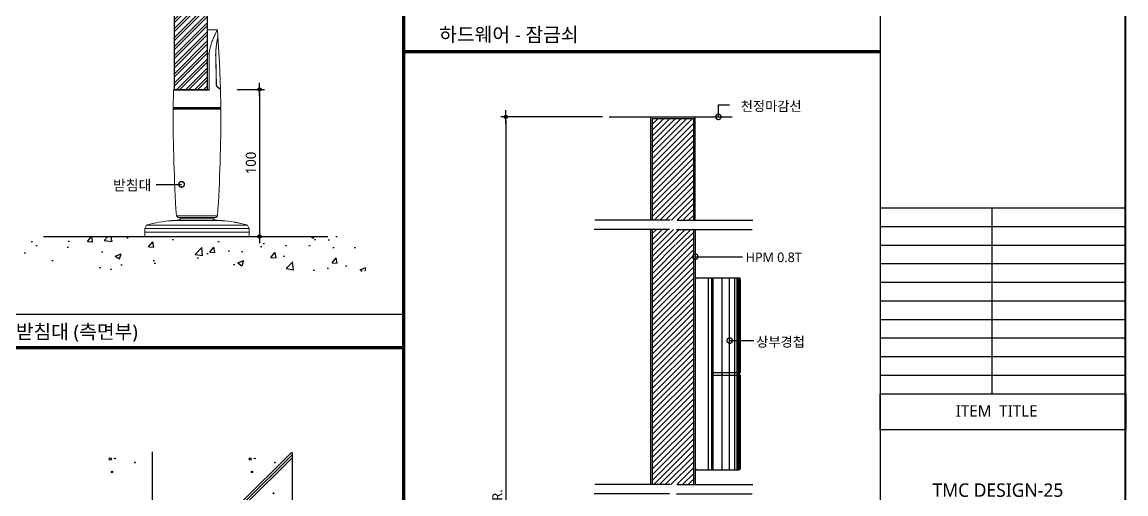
# Model space of a CAD drawing. Extents: x -256 to 8104, y -176 to 5714.
# Drawn here: x 4694 to 7984, y 2333 to 3740 of the extents above; entities that cross this region are included whole.
import ezdxf
from ezdxf.enums import TextEntityAlignment as Align

# ---------------------------------------------------------------- set-up
doc = ezdxf.new("R2010")
doc.units = 0
doc.header["$LTSCALE"] = 30
doc.linetypes.add('CEN', pattern=[62, 60, -1, 0, -1])
doc.layers.get('0').update_dxf_attribs({"linetype": 'CONTINUOUS'})
doc.layers.get('DEFPOINTS').update_dxf_attribs({"linetype": 'CONTINUOUS'})
for name, color, linetype in [('C', 2, 'CONTINUOUS'), ('curior-0Line', 252, 'CONTINUOUS'), ('DIM', 7, 'CONTINUOUS'), ('FIN', 5, 'CONTINUOUS'), ('HAT', 8, 'CONTINUOUS'), ('TIT', 3, 'CONTINUOUS'), ('문자', 3, 'CONTINUOUS'), ('부자재', 4, 'CONTINUOUS'), ('중심선', 1, 'CEN'), ('치수', 1, 'CONTINUOUS'), ('판넬', 2, 'CONTINUOUS'), ('해치', 8, 'CONTINUOUS')]:
    doc.layers.add(name, color=color, linetype=linetype)
doc.styles.add('돋움', font='malgun.ttf')
doc.dimstyles.new('10', dxfattribs={"dimscale": 10, "dimtxt": 3, "dimasz": 1, "dimexe": 1.5, "dimexo": 2, "dimgap": 1, "dimtad": 1, "dimdec": 0, "dimlunit": 6, "dimtxsty": '돋움', "dimblk": 'DIMDOT', "dimcen": -1, "dimdle": 1.5, "dimclrt": 3, "dimazin": 3, "dimtfac": 1, "dimtdec": 0, "dimtix": 1, "dimtmove": 2, "dimatfit": 3, "dimldrblk": 'DIMDOT', "dimarcsym": 0})
pattern_1 = [(45, (40671.02, -6908.678), (-8.55643, 8.55643), [])]

# ---------------------------------------------------------------- blocks, each defined once
blk = doc.blocks.new('DIMDOT')
at = {"linetype": 'Continuous'}
blk.add_line((-2, 0), (2, 0), dxfattribs=at)
for radius in [0.5, 0.25]:
    blk.add_circle((0, 0), radius, dxfattribs=at)
blk = doc.blocks.new('*D682')
at = {"layer": 'DEFPOINTS', "color": 0}
for p in [(54633.2, -3415.6), (54324.5, -5718.9), (54633.2, -5718.9)]:
    blk.add_point(p, dxfattribs=at)
at = {"layer": 'DIM', "color": 0, "lineweight": -2, "ltscale": 10}
for p, q in [((54613.2, -3415.6), (54309.5, -3415.6)), ((54324.5, -3425.6), (54324.5, -5708.9)), ((54613.2, -5718.9), (54309.5, -5718.9))]:
    blk.add_line(p, q, dxfattribs=at)
at = {"layer": 'DIM', "color": 0, "lineweight": -2, "xscale": 10, "yscale": 10, "zscale": 10}
for p, rotation in [((54324.5, -3415.6), 90), ((54324.5, -5718.9), 270)]:
    blk.add_blockref('DIMDOT', p, dxfattribs=dict(at, rotation=rotation))
at = {"layer": 'DIM', "color": 3, "insert": (54299.2, -4567.2), "char_height": 30, "attachment_point": 5, "rotation": 90, "style": '돋움'}
blk.add_mtext('VAR.', dxfattribs=at)
blk = doc.blocks.new('A$C13EB2441')
for p, q in [((0.837, 7.375), (0.837, 14.115)), ((0.837, 6.74), (0.837, 0))]:
    blk.add_line(p, q)
blk = doc.blocks.new('_DOTSMALL')
at = {"color": 0, "linetype": 'ByBlock', "const_width": 0.5}
blk.add_lwpolyline([(-0.0625, 0, 1), (0.0625, 0, 1)], format="xyb", close=True, dxfattribs=at)
blk = doc.blocks.new('A$C63EC304E')
at = {"layer": '치수', "color": 1, "xscale": 2.5, "yscale": 2.5, "zscale": 2.5, "rotation": 234.3098741996962}
blk.add_blockref('_DOTSMALL', (0.31, 0.31), dxfattribs=at)
blk = doc.blocks.new('A$C2BC9653E')
at = {"layer": '치수', "xscale": 0.3333333333333333, "yscale": 0.3333333333333333, "zscale": 0.3333333333333333}
blk.add_blockref('A$C63EC304E', (0, 0), dxfattribs=at)
blk = doc.blocks.new('A$C7FC71301')
at = {"layer": '치수', "rotation": 180}
blk.add_blockref('A$C2BC9653E', (0.208, 0.208), dxfattribs=at)
blk = doc.blocks.new('A$C4A20372B')
at = {"layer": '치수'}
blk.add_blockref('A$C7FC71301', (0, 0), dxfattribs=at)
blk = doc.blocks.new('A$C566469F5')
at = {"layer": '치수'}
blk.add_blockref('A$C4A20372B', (0, 0), dxfattribs=at)
blk = doc.blocks.new('A$C7E317CD4')
at = {"layer": '해치', "xscale": 2, "yscale": 2, "zscale": 2}
blk.add_blockref('A$C566469F5', (0, 0), dxfattribs=at)
blk = doc.blocks.new('A$C601D7F27')
at = {"layer": '치수'}
blk.add_blockref('A$C7E317CD4', (0, 0), dxfattribs=at)
blk = doc.blocks.new('A$C38802C08')
at = {"layer": '치수'}
blk.add_blockref('A$C601D7F27', (0, 0), dxfattribs=at)
blk = doc.blocks.new('*D684')
at = {"layer": 'DEFPOINTS', "color": 0}
for p in [(53504.3, -3333.9), (53447.6, -3772.1), (53590.5, -3772.1)]:
    blk.add_point(p, dxfattribs=at)
at = {"layer": 'DIM', "color": 0, "lineweight": -2, "ltscale": 10}
for p, q in [((53524.3, -3333.9), (53605.5, -3333.9)), ((53590.5, -3343.9), (53590.5, -3762.1)), ((53467.6, -3772.1), (53605.5, -3772.1))]:
    blk.add_line(p, q, dxfattribs=at)
at = {"layer": 'DIM', "color": 0, "lineweight": -2, "xscale": 10, "yscale": 10, "zscale": 10}
for p, rotation in [((53590.5, -3333.9), 90), ((53590.5, -3772.1), 270)]:
    blk.add_blockref('DIMDOT', p, dxfattribs=dict(at, rotation=rotation))
at = {"layer": 'DIM', "color": 3, "insert": (53564.9, -3553), "char_height": 30, "attachment_point": 5, "rotation": 90, "style": '돋움'}
blk.add_mtext('100', dxfattribs=at)
blk = doc.blocks.new('DESIGN-25', base_point=(48188.6, -6872.9))
at = {"layer": 'HAT'}
h = blk.add_hatch(dxfattribs=at)
h.set_pattern_fill('ANSI32', color=256, scale=2, style=0)
h.set_pattern_definition([(45, (39889.947, -7148.851), (-13.470384, 13.470384), []), (45, (39898.927, -7148.851), (-13.470384, 13.470384), [])])
h.paths.add_polyline_path([(53336.4, -3334), (53435.9, -3334), (53435.9, -3019.6), (53336.4, -3019.6)])
at = {"layer": 'HAT', "transparency": 33554687}
h = blk.add_hatch(dxfattribs=at)
h.set_pattern_fill('ANSI31', color=256, scale=3.811219)
h.set_pattern_definition(pattern_1)
h.paths.add_polyline_path([(54814.5, -3723.3), (54835.6, -3723.3), (54884.6, -3723.3), (54884.6, -3420.4), (54760.7, -3420.4), (54760.7, -3723.3)])
at = {"layer": 'HAT'}
h = blk.add_hatch(dxfattribs=at)
h.set_pattern_fill('ANSI31', color=256, scale=3.811219, style=0)
h.set_pattern_definition(pattern_1)
edge = h.paths.add_edge_path()
edge.add_line((54884.6, -3797.4), (54828, -3797.4))
edge.add_arc((54826, -3797.4), 1.99, -54.3099, 0, ccw=False)
edge.add_arc((54826, -3797.4), 1.99, 125.6901, 305.6901, ccw=False)
edge.add_arc((54826, -3797.4), 1.99, 0, 125.6901, ccw=False)
edge.add_line((54828, -3797.4), (54884.6, -3797.4))
edge.add_line((54884.6, -3797.4), (54884.6, -3751))
edge.add_line((54884.6, -3751), (54874.8, -3751))
edge.add_spline(control_points=[(54872.1, -3758.4), (54873, -3755.9), (54873.9, -3753.4), (54874.8, -3751)], knot_values=[0, 0, 0, 0, 0.152076, 0.152076, 0.152076, 0.152076], degree=3, periodic=0)
edge.add_line((54874.8, -3751), (54822.7, -3751))
edge.add_line((54822.7, -3751), (54822.7, -4511.8))
edge.add_line((54822.7, -4511.8), (54876.7, -4511.8))
edge.add_spline(control_points=[(54876.7, -4511.8), (54879.7, -4503.5), (54882.6, -4496), (54884.6, -4492.4)], knot_values=[0.152076, 0.152076, 0.152076, 0.152076, 0.673721, 0.673721, 0.673721, 0.673721], degree=3, periodic=0)
edge.add_spline(control_points=[(54886.9, -4511.8), (54887.4, -4502.3), (54888.4, -4487.7), (54885.6, -4490.5), (54884.6, -4492.4)], knot_values=[0.673721, 0.673721, 0.673721, 0.673721, 1.332503, 1.60798, 1.60798, 1.60798, 1.60798], degree=3, periodic=0)
edge.add_line((54884.6, -4492.4), (54884.6, -3797.4))
h.paths.add_polyline_path([(54822.7, -3751), (54760.7, -3751), (54760.7, -4511.8), (54822.7, -4511.8)])
at = {"layer": '해치'}
h = blk.add_hatch(dxfattribs=at)
h.set_pattern_fill('AR-CONC', color=256, style=0)
h.set_pattern_definition([(50, (51428.11, -5308.86), (182.185, -15.939), [19.05, -209.55]), (355, (51428.11, -5308.86), (-35.243, 191.057), [15.24, -167.64]), (100.451, (51443.3, -5310.19), (146.943, 175.117), [16.19, -178.09]), (46.184, (51428.11, -5258.06), (271.079, -42.042), [28.575, -314.325]), (96.636, (51450.7, -5261.57), (237.404, 247.426), [24.285, -267.135]), (351.184, (51428.1, -5258.06), (237.405, 247.425), [22.86, -251.46]), (21, (51453.51, -5270.76), (151.615, -102.2655), [19.05, -209.55]), (326, (51453.51, -5270.76), (61.802, 184.188), [15.24, -167.64]), (71.4514, (51466.15, -5279.28), (213.416, 81.923), [16.19, -178.09]), (37.5, (51428.11, -5308.86), (3.0886, 84.555), [0, -165.608, 0, -170.18, 0, -168.275]), (7.5, (51428.11, -5308.86), (66.8197, 100.1806), [0, -97.028, 0, -161.798, 0, -64.135]), (327.5, (51371.47, -5308.86), (135.5906, -5.7287), [0, -63.5, 0, -198.12, 0, -262.89]), (317.5, (51346.07, -5308.86), (148.129, 25.4265), [0, -82.55, 0, -131.572, 0, -186.69])])
h.paths.add_polyline_path([(53907.7, -3875.1), (53907.7, -3772.1), (52857.5, -3772.1), (52857.5, -3875.1)])
at = {"color": 2}
for p, q in [((54632.5, -3415.6), (54998.9, -3415.6)), ((52946.9, -3772.1), (53794.5, -3772.1))]:
    blk.add_line(p, q, dxfattribs=at)
at = {"color": 8}
blk.add_line((52635.3, -4003.7), (54020.5, -4003.7), dxfattribs=at)
blk.add_line((53688.5, -5192.7), (53688.5, -4416))
at = {"color": 2}
for points in [[(48187.9, -1334.5), (55440.2, -1334.5), (55440.2, -6872.8), (48187.9, -6872.8)], [(48187.9, -1334.5), (55440.2, -1334.5), (55440.2, -6872.8), (48187.9, -6872.8)], [(48187.9, -1334.5), (56169.8, -1334.5), (56169.8, -6872.8), (48187.9, -6872.8)]]:
    blk.add_lwpolyline(points, close=True, dxfattribs=at)
at = {"color": 8, "const_width": 10}
for points in [[(54020.5, -6872.8), (54020.5, -1334.5)], [(54020.5, -3220.9), (55440.2, -3220.9)], [(48236, -4103.7), (54020.5, -4103.7)]]:
    blk.add_lwpolyline(points, dxfattribs=at)
at = {"layer": 'C'}
for p, q in [((54760.7, -3420.4), (54760.7, -3723.3)), ((54760.7, -3420.4), (54884.6, -3420.4)), ((54884.6, -3723.3), (54884.6, -3420.4)), ((54760.7, -3751), (54760.7, -4511.8)), ((54884.6, -4511.8), (54884.6, -3751))]:
    blk.add_line(p, q, dxfattribs=at)
at = {"layer": 'curior-0Line'}
for p, q in [((55440.2, -1334.5), (55440.2, -6872.1)), ((55440.6, -3687), (56172.7, -3687)), ((55772.8, -3687), (55772.8, -4240.7)), ((55440.6, -3742.3), (56172.7, -3742.3)), ((55440.6, -3797.7), (56172.7, -3797.7)), ((55440.6, -3853.1), (56172.7, -3853.1)), ((55440.6, -3908.5), (56172.7, -3908.5)), ((55440.6, -3963.8), (56172.7, -3963.8)), ((55440.6, -4019.2), (56172.7, -4019.2)), ((55440.6, -4074.6), (56172.7, -4074.6)), ((55440.6, -4130), (56172.7, -4130)), ((55440.6, -4185.3), (56172.7, -4185.3)), ((55440.6, -4240.7), (56172.7, -4240.7))]:
    blk.add_line(p, q, dxfattribs=at)
for points in [[(56172.7, -1334.5), (55440.2, -1334.5), (55440.2, -6872.8), (56172.7, -6872.8)], [(55440.6, -4240.7), (56172.7, -4240.7), (56172.7, -4348.4), (55440.6, -4348.4)]]:
    blk.add_lwpolyline(points, close=True, dxfattribs=at)
at = {"layer": 'FIN', "color": 4, "linetype": 'Continuous', "lineweight": 15}
for p, q in [((53465.2, -3155.9), (53435.9, -3155.9)), ((53435.9, -3155.9), (53435.9, -3227.6)), ((53466.3, -3176.3), (53465.2, -3155.9)), ((53336.4, -3334), (53334.1, -3336.2)), ((53336.4, -3334), (53435.9, -3334)), ((53475.3, -3387.4), (53474, -3333.9)), ((53335.4, -3390), (53472.8, -3390)), ((53342.8, -3710.3), (53348.2, -3715.6)), ((53460.1, -3715.6), (53348.2, -3715.6)), ((53355.8, -3715.6), (53355.8, -3717.9)), ((53452.5, -3717.9), (53452.5, -3715.6)), ((53460.1, -3715.6), (53465.5, -3710.3)), ((53253.8, -3737.9), (53248.9, -3748.5)), ((53248.9, -3748.5), (53248.9, -3759.4)), ((53355.8, -3717.9), (53350.7, -3723.8)), ((53457.6, -3723.8), (53350.7, -3723.8)), ((53355.8, -3717.9), (53452.5, -3717.9)), ((53457.6, -3723.8), (53452.5, -3717.9)), ((53559.3, -3748.5), (53554.5, -3737.9)), ((53559.3, -3759.4), (53559.3, -3748.5)), ((53248.9, -3759.4), (53248.9, -3772.1)), ((53248.9, -3772.1), (53559.3, -3772.1)), ((53559.3, -3772.1), (53559.3, -3759.4))]:
    blk.add_line(p, q, dxfattribs=at)
at = {"layer": 'FIN', "linetype": 'Continuous', "lineweight": 15}
for p, q in [((53440.1, -3227.6), (53435.9, -3227.6)), ((53459.8, -3229.6), (53460.1, -3229.6)), ((53460.4, -3255), (53460.8, -3255)), ((53461.5, -3305.9), (53461.8, -3305.9)), ((53461.6, -3320.7), (53462.1, -3320.7)), ((53461.8, -3320.8), (53462.1, -3320.8)), ((53440.5, -3336.2), (53334.1, -3336.2)), ((53463.8, -3324.9), (53463.3, -3324.9)), ((53473.5, -3333.5), (53474, -3333.5)), ((53332.9, -3387.4), (53475.3, -3387.4)), ((53475.4, -3392.5), (53332.9, -3392.5)), ((53342.8, -3710.3), (53465.5, -3710.3)), ((53559.3, -3748.5), (53248.9, -3748.5)), ((53253.8, -3737.9), (53554.5, -3737.9)), ((53478.4, -3724.9), (53329.8, -3724.9)), ((53331.7, -3724.8), (53476.5, -3724.8)), ((53559.3, -3759.4), (53248.9, -3759.4)), ((53248.9, -3759.4), (53559.3, -3759.4)), ((53261.6, -3773.1), (53261.6, -3772.1)), ((53261.7, -3773.1), (53261.6, -3773.1)), ((53261.7, -3773.1), (53261.7, -3772.1)), ((53272.4, -3773.1), (53261.7, -3773.1)), ((53272.4, -3773.1), (53272.4, -3772.1)), ((53272.5, -3773.1), (53272.4, -3773.1)), ((53272.5, -3773.1), (53272.5, -3772.1)), ((53421.9, -3773.1), (53421.9, -3772.1)), ((53427, -3773.1), (53421.9, -3773.1)), ((53427, -3773.1), (53427, -3772.1)), ((53434.1, -3773.1), (53434.1, -3772.1)), ((53434.2, -3773.1), (53434.2, -3772.1)), ((53434.4, -3773.1), (53434.4, -3772.1)), ((53434.9, -3773.1), (53434.9, -3772.1)), ((53437.1, -3773.1), (53434.9, -3773.1)), ((53437.1, -3773.1), (53437.1, -3772.1)), ((53437.9, -3773.1), (53437.1, -3773.1)), ((53437.9, -3773.1), (53437.9, -3772.1)), ((53438.6, -3773.1), (53437.9, -3773.1)), ((53438.6, -3773.1), (53438.6, -3772.1)), ((53438.9, -3773.1), (53438.6, -3773.1)), ((53438.9, -3773.1), (53438.9, -3772.1)), ((53439, -3773.1), (53438.9, -3773.1)), ((53439.1, -3773.1), (53439.1, -3772.1)), ((53440.7, -3773.1), (53440.7, -3772.1)), ((53442.6, -3773.1), (53442.6, -3772.1)), ((53442.6, -3773.1), (53442.6, -3772.1)), ((53443.3, -3773.1), (53442.7, -3773.1)), ((53443.3, -3773.1), (53443.3, -3772.1)), ((53443.7, -3773.1), (53443.3, -3773.1)), ((53443.7, -3773.1), (53443.7, -3772.1)), ((53444.4, -3773.1), (53443.7, -3773.1)), ((53444.4, -3773.1), (53444.4, -3772.1)), ((53533.7, -3773.1), (53533.7, -3772.1)), ((53535.5, -3773.1), (53535.5, -3772.1)), ((53539.3, -3773.1), (53539.3, -3772.1)), ((53543.2, -3773.1), (53543.2, -3772.1)), ((53545, -3773.1), (53545, -3772.1))]:
    blk.add_line(p, q, dxfattribs=at)
at = {"layer": 'FIN', "color": 4, "linetype": 'Continuous', "lineweight": 15, "flags": 128}
for points in [[(53474.1, -3333.4), (53470.8, -3255.1), (53466.4, -3176.9)], [(53334.1, -3336.2), (53334, -3338), (53332.9, -3387.4)]]:
    blk.add_lwpolyline(points, dxfattribs=at)
at = {"layer": 'FIN', "color": 4, "linetype": 'Continuous', "lineweight": 15}
for centre, radius, start, end in [((53335.5, -3387.4), 2.54, 179.2415, 270), ((53472.8, -3387.4), 2.54, 270, 0.7585), ((53335.4, -3392.5), 2.54, 90, 179.3579), ((58374, -3395), 5041.1, 179.9718, 183.5859), ((48648.2, -3401.7), 4827.1, 356.3354, 0.1097), ((53472.8, -3392.5), 2.54, 0.6421, 90), ((53355.8, -4105.7), 381.6, 93.8991, 105.5006), ((53331.9, -3726.3), 1.53, 94.7479, 116.6788), ((53355.8, -4014.2), 290.5, 91.0115, 94.7479), ((53452.5, -4014.2), 290.5, 85.2521, 88.9885), ((53476.4, -3726.3), 1.53, 63.3212, 85.2521), ((53452.5, -4105.7), 381.6, 80.5831, 86.1009), ((53452.5, -4105.7), 381.6, 74.4994, 78.127)]:
    blk.add_arc(centre, radius, start, end, dxfattribs=at)
at = {"layer": 'FIN', "linetype": 'Continuous', "lineweight": 15}
for points, knots in [([(53440.1, -3227.6), (53440.4, -3225.2), (53440.9, -3220.3), (53442.3, -3213.2), (53444.1, -3206.2), (53446.3, -3199.2), (53448.8, -3192.3), (53451.4, -3185.6), (53454.1, -3179.2), (53456.8, -3173.2), (53459.4, -3167.8), (53461.5, -3163.3), (53463.2, -3159.8), (53464.4, -3157.5), (53465.1, -3156.1), (53465.1, -3156), (53465.2, -3155.9)], [0, 0, 0, 0, 0.0728557, 0.145726, 0.2204904, 0.2952636, 0.3731809, 0.4510923, 0.5310454, 0.610964, 0.6872809, 0.764789, 0.8294418, 0.895744, 0.9479363, 1, 1, 1, 1]), ([(53466.4, -3176.3), (53466.4, -3176.3), (53466.4, -3176.2), (53466.2, -3177.1), (53465.9, -3178.9), (53465.4, -3181.7), (53464.7, -3185.7), (53463.8, -3190.8), (53462.9, -3196.1), (53461.8, -3203.3), (53460.8, -3211.7), (53460, -3221.1), (53459.9, -3226.7), (53459.8, -3229.5)], [0, 0, 0, 0, 0.009684, 0.084411, 0.139342, 0.19575, 0.292674, 0.392034, 0.480465, 0.568929, 0.750269, 0.874667, 1, 1, 1, 1]), ([(53466.4, -3176.9), (53466.4, -3177), (53466.4, -3177.1), (53466.1, -3178.7), (53465.7, -3180.8), (53465.2, -3184), (53464.4, -3188.2), (53463.7, -3192.7), (53462.7, -3198.8), (53461.5, -3207.2), (53460.5, -3218.1), (53460.2, -3225.7), (53460.1, -3229.6)], [0, 0, 0, 0, 0.065081, 0.114014, 0.164283, 0.248685, 0.335215, 0.413903, 0.492623, 0.653874, 0.825661, 1, 1, 1, 1]), ([(53440.5, -3336.2), (53440.5, -3335.5), (53440.5, -3317), (53440.3, -3280.8), (53440.2, -3245.3), (53440.1, -3227.6)], [0, 0, 0, 0, 0.020119, 0.51001, 1, 1, 1, 1]), ([(53459.8, -3229.5), (53460.1, -3239.8), (53460.6, -3260.6), (53461.2, -3291), (53461.6, -3311.1), (53461.7, -3320.6)], [0, 0, 0, 0, 0.338608, 0.686805, 1, 1, 1, 1]), ([(53460.1, -3229.6), (53460.2, -3233.8), (53460.4, -3240.2), (53460.6, -3248.6), (53460.7, -3252.9), (53460.8, -3255)], [0, 0, 0, 0, 0.499998, 0.749999, 1, 1, 1, 1]), ([(53460.8, -3255), (53460.9, -3259.2), (53461.1, -3267.7), (53461.4, -3284.7), (53461.7, -3297.4), (53461.8, -3305.9)], [0, 0, 0, 0, 0.250195, 0.500389, 1, 1, 1, 1]), ([(53463.7, -3325.4), (53463.4, -3325.1), (53462.7, -3324.4), (53462, -3322.8), (53461.8, -3321.5), (53461.7, -3320.8), (53461.7, -3320.6)], [0, 0, 0, 0, 0.3337457, 0.6692692, 0.9101086, 1, 1, 1, 1]), ([(53462.1, -3320.8), (53462.1, -3321.3), (53462.2, -3322.2), (53462.7, -3323.5), (53463.3, -3324.4), (53463.7, -3324.8), (53463.8, -3324.9)], [0, 0, 0, 0, 0.257997, 0.515126, 0.793816, 1, 1, 1, 1]), ([(53463.7, -3325.4), (53465, -3326.4), (53467.6, -3328.5), (53470.8, -3331.2), (53472.8, -3332.9), (53473.8, -3333.7), (53474.2, -3334.1), (53474, -3333.9), (53474, -3333.9)], [0, 0, 0, 0, 0.2109513, 0.4254062, 0.683951, 0.8181289, 0.9522979, 1, 1, 1, 1]), ([(53463.8, -3324.9), (53465.3, -3326.2), (53468.4, -3328.7), (53471.6, -3331.4), (53473.7, -3333.2), (53473.9, -3333.4), (53474, -3333.4)], [0, 0, 0, 0, 0.25138, 0.508909, 0.760628, 1, 1, 1, 1]), ([(53434.4, -3773.1), (53434.3, -3773.1), (53434.2, -3773.1), (53434.2, -3773.1), (53434.2, -3773.1)], [0, 0, 0, 0, 0.557964, 1, 1, 1, 1]), ([(53434.9, -3773.1), (53434.8, -3773.1), (53434.6, -3773.1), (53434.4, -3773.1), (53434.4, -3773.1)], [0, 0, 0, 0, 0.561741, 1, 1, 1, 1]), ([(53440.7, -3773.1), (53440.4, -3773.1), (53439.8, -3773.1), (53439.4, -3773.1), (53439.1, -3773.1)], [0, 0, 0, 0, 0.560188, 1, 1, 1, 1]), ([(53442.6, -3773.1), (53442.2, -3773.1), (53441.6, -3773.1), (53441, -3773.1), (53440.7, -3773.1)], [0, 0, 0, 0, 0.559958, 1, 1, 1, 1]), ([(53535.5, -3773.1), (53534.9, -3773.1), (53533.9, -3773.1), (53533.8, -3773.1), (53533.7, -3773.1)], [0, 0, 0, 0, 0.558554, 1, 1, 1, 1]), ([(53537, -3773.1), (53536.4, -3773.1), (53535.5, -3773.1), (53534.8, -3773.1), (53534.5, -3773.1)], [0, 0, 0, 0, 0.558511, 1, 1, 1, 1]), ([(53539.3, -3773.1), (53538.6, -3773.1), (53537.2, -3773.1), (53536, -3773.1), (53535.5, -3773.1)], [0, 0, 0, 0, 0.559859, 1, 1, 1, 1]), ([(53543.2, -3773.1), (53542.5, -3773.1), (53541.3, -3773.1), (53540, -3773.1), (53539.3, -3773.1)], [0, 0, 0, 0, 0.558977, 1, 1, 1, 1]), ([(53545, -3773.1), (53544.9, -3773.1), (53544.7, -3773.1), (53543.7, -3773.1), (53543.2, -3773.1)], [0, 0, 0, 0, 0.559094, 1, 1, 1, 1])]:
    blk.add_open_spline(points, degree=3, knots=knots, dxfattribs=at)
at = {"layer": 'FIN', "color": 4, "linetype": 'Continuous', "lineweight": 15}
for points, knots in [([(53435.9, -3227.6), (53435.9, -3233.8), (53435.9, -3245.9), (53435.9, -3263.7), (53435.9, -3281.3), (53435.9, -3298.9), (53435.9, -3316.7), (53435.9, -3328.3), (53435.9, -3334)], [0, 0, 0, 0, 0.175429, 0.342116, 0.500062, 0.672632, 0.839276, 1, 1, 1, 1]), ([(53514.9, -3729.2), (53514.9, -3729.2), (53514.9, -3729.2), (53515, -3729.2), (53515.2, -3729.2), (53515.3, -3729.2)], [0, 0, 0, 0, 0.110152, 0.664814, 1, 1, 1, 1]), ([(53515.3, -3729.2), (53515.5, -3729.3), (53515.9, -3729.3), (53516.7, -3729.5), (53517.5, -3729.6), (53518.3, -3729.8), (53518.7, -3729.8), (53518.8, -3729.8)], [0, 0, 0, 0, 0.2159727, 0.4318558, 0.6498983, 0.8698049, 1, 1, 1, 1]), ([(53521.8, -3730.5), (53521.2, -3730.4), (53520.2, -3730.2), (53519.2, -3730), (53518.8, -3730)], [0, 0, 0, 0, 0.585266, 1, 1, 1, 1]), ([(53518.8, -3730), (53518.8, -3730), (53518.8, -3730.1), (53518.8, -3730.2), (53518.8, -3730.2)], [0, 0, 0, 0, 0.495973, 1, 1, 1, 1]), ([(53518.8, -3730.2), (53519.2, -3730.3), (53520.2, -3730.5), (53521.2, -3730.7), (53521.8, -3730.8)], [0, 0, 0, 0, 0.405872, 1, 1, 1, 1]), ([(53534, -3733.1), (53531.9, -3732.6), (53527.8, -3731.7), (53523.7, -3731), (53521.8, -3730.6)], [0, 0, 0, 0, 0.528575, 1, 1, 1, 1]), ([(53521.8, -3730.8), (53521.8, -3730.8), (53521.8, -3730.7), (53521.8, -3730.7), (53521.8, -3730.7)], [0, 0, 0, 0, 0.517301, 1, 1, 1, 1]), ([(53521.8, -3730.7), (53523.7, -3731), (53527.8, -3731.8), (53531.9, -3732.7), (53534, -3733.2)], [0, 0, 0, 0, 0.470682, 1, 1, 1, 1]), ([(53534, -3733.2), (53534, -3733.2), (53534, -3733.1), (53534, -3733.1), (53534, -3733.1)], [0, 0, 0, 0, 0.529757, 1, 1, 1, 1])]:
    blk.add_open_spline(points, degree=3, knots=knots, dxfattribs=at)
at = {"layer": 'FIN', "linetype": 'Continuous', "lineweight": 15}
for points in [[(53461.8, -3305.9), (53462.1, -3320.7)], [(53462.1, -3320.7), (53462.1, -3320.8)], [(53435.9, -3334), (53440.5, -3336.2)], [(53434.8, -3773.1), (53434.6, -3773.1)]]:
    blk.add_open_spline(points, degree=1, dxfattribs=at)
at = {"layer": 'FIN', "color": 4, "linetype": 'Continuous', "lineweight": 15}
for points in [[(53515.3, -3729.2), (53515, -3729.2)], [(53518.8, -3729.9), (53522, -3730.5)], [(53521.8, -3730.4), (53522, -3730.5)]]:
    blk.add_open_spline(points, degree=1, dxfattribs=at)
at = {"layer": '부자재'}
for p, q in [((54889.3, -3899.6), (54889.3, -4463.6)), ((54893.2, -3895.8), (55018.9, -3895.8)), ((54927.5, -3895.8), (54927.5, -4467.4)), ((54937.1, -3895.8), (54937.1, -4467.4)), ((55022.7, -3899.6), (55022.7, -4177.8)), ((54937.1, -4177.8), (55022.7, -4177.8)), ((55021.5, -4177.8), (55021.5, -4185.4)), ((54937.1, -4185.4), (55022.7, -4185.4)), ((55022.7, -4185.4), (55022.7, -4463.6)), ((54893.2, -4467.4), (55018.9, -4467.4))]:
    blk.add_line(p, q, dxfattribs=at)
for centre, start, end in [((54893.2, -3899.6), 90, 180), ((55018.9, -3899.6), 0, 90), ((54893.2, -4463.6), 180, 270), ((55018.9, -4463.6), 270, 0)]:
    blk.add_arc(centre, 3.81, start, end, dxfattribs=at)
at = {"layer": '중심선'}
blk.add_line((53270.8, -4413.7), (53270.8, -6145.5), dxfattribs=at)
at = {"layer": '치수'}
for p, q in [((54958.1, -3415.5), (54958.1, -3380.1)), ((54958.1, -3380.1), (54991.5, -3380.1)), ((53282.1, -3616.9), (53358.1, -3616.9)), ((54888.4, -3832.3), (55029.5, -3832.3)), ((54990.8, -4082.5), (55063.7, -4082.5))]:
    blk.add_line(p, q, dxfattribs=at)
at = {"layer": '판넬', "color": 1}
for p, q in [((54756, -3415.6), (54756, -3723.3)), ((54889.3, -3723.3), (54889.3, -3415.6)), ((54756, -3751), (54756, -4511.8)), ((54756, -3781.7), (54756, -4467.7)), ((54889.3, -3751), (54889.3, -4511.8)), ((54889.3, -3781.7), (54889.3, -4467.7))]:
    blk.add_line(p, q, dxfattribs=at)
blk.add_lwpolyline([(53336.4, -3334), (53435.9, -3334), (53435.9, -3019.6), (53336.4, -3019.6)], close=True, dxfattribs=at)
at = {"layer": '해치', "color": 3}
blk.add_line((54756, -3415.6), (54889.3, -3415.6), dxfattribs=at)
at = {"layer": '해치'}
for p, q in [((54942.9, -4467.4), (54942.9, -3895.8)), ((54969.5, -4467.4), (54969.5, -3895.8)), ((54991.2, -4467.4), (54991.2, -3895.8)), ((55007.1, -4467.4), (55007.1, -3895.8)), ((55014.3, -4467.4), (55014.3, -3895.8)), ((55017.9, -4467.4), (55017.9, -3895.8)), ((55020.3, -4467.4), (55020.3, -3895.8)), ((55021.7, -4467.4), (55021.7, -3895.8)), ((55022.2, -4177.8), (55022.2, -3895.8)), ((55022.6, -4177.8), (55022.6, -3895.8)), ((55022.2, -4467.4), (55022.2, -4185.4)), ((55022.6, -4467.4), (55022.6, -4185.4)), ((53532.2, -4569.1), (53685.4, -4416)), ((53549.9, -4569.1), (53688.5, -4430.5))]:
    blk.add_line(p, q, dxfattribs=at)
at = {"layer": '해치', "color": 2}
blk.add_line((53541.1, -4569.1), (53688.5, -4421.6), dxfattribs=at)
at = {"layer": '해치'}
for centre, radius in [((53145.6, -4435.5), 3.36), ((53159.5, -4434), 1.12), ((53562.7, -4435.5), 3.36), ((53576.6, -4434), 1.12), ((53151.2, -4473.9), 2.24), ((53219.5, -4445.9), 1.12), ((53568.3, -4473.9), 2.24), ((53636.6, -4445.9), 1.12), ((53632.1, -4537.6), 1.12)]:
    blk.add_circle(centre, radius, dxfattribs=at)
at = {"xscale": 33.34816454184198, "yscale": 33.34816454184198, "zscale": 33.34816454184198, "rotation": 270}
for p in [(54589.7, -3695.4), (54587.8, -3723.1), (54587.8, -4511.6), (54589.7, -4483.9)]:
    blk.add_blockref('A$C13EB2441', p, dxfattribs=at)
at = {"layer": '해치', "xscale": -19.0560940239097, "yscale": 19.0560940239097, "zscale": 19.0560940239097, "rotation": 180}
for p in [(54954.1, -3411.7), (54885.4, -3828.3), (54987.8, -4078.5)]:
    blk.add_blockref('A$C38802C08', p, dxfattribs=at)
at = {"layer": '해치', "xscale": 20, "yscale": 20, "zscale": 20}
blk.add_blockref('A$C38802C08', (53354, -3621), dxfattribs=at)
at = {"layer": 'curior-0Line', "color": 8, "insert": (55665.6, -4274.9), "char_height": 34.554, "width": 397.448, "attachment_point": 1}
blk.add_mtext('{\\fMalgun Gothic|b0|i0|c129|p50;\\C0;ITEM  TITLE}', dxfattribs=at)
at = {"layer": 'curior-0Line', "color": 3, "insert": (55596.3, -4508.1), "char_height": 40, "width": 510.128, "attachment_point": 1}
blk.add_mtext('{\\f맑은 고딕;TMC DESIGN-25}', dxfattribs=at)
at = {"layer": 'TIT', "style": '돋움'}
for s, p in [('하드웨어 - 잠금쇠', (54541.3, -3191.4)), ('받침대 (측면부)', (53227.6, -4076.8))]:
    blk.add_text(s, height=42, dxfattribs=at).set_placement(p, align=Align.RIGHT)
at = {"layer": '문자', "style": '돋움'}
for s, height, p in [('천정마감선', 28.9, (55115.4, -3383.4)), ('받침대', 30.34, (53211, -3618.8)), ('상부경첩', 28.9, (55143.4, -4085.8))]:
    blk.add_text(s, height=height, dxfattribs=at).set_placement(p, align=Align.MIDDLE)
blk.add_text('HPM 0.8T', height=28.58, dxfattribs=at).set_placement((55039.7, -3848.5))
at = {"layer": 'DIM', "ltscale": 10}
dim = blk.add_linear_dim(base=(53590.5, -3772.1), p1=(53504.3, -3333.9), p2=(53447.6, -3772.1), angle=90, text='100', dimstyle='10', dxfattribs=at)
dim.commit()
dim.dimension.update_dxf_attribs({"geometry": '*D684', "text_midpoint": (53564.9, -3553)})
dim = blk.add_linear_dim(base=(54324.5, -5718.9), p1=(54633.2, -3415.6), p2=(54633.2, -5718.9), angle=90, text='VAR.', dimstyle='10', override={"dimtxsty": '돋움'}, dxfattribs=at)
dim.commit()
dim.dimension.update_dxf_attribs({"geometry": '*D682', "text_midpoint": (54299.2, -4567.2)})

msp = doc.modelspace()

# ---------------------------------------------------------------- block references
msp.add_blockref('DESIGN-25', (0, 0))

doc.saveas('drawing.dxf')
